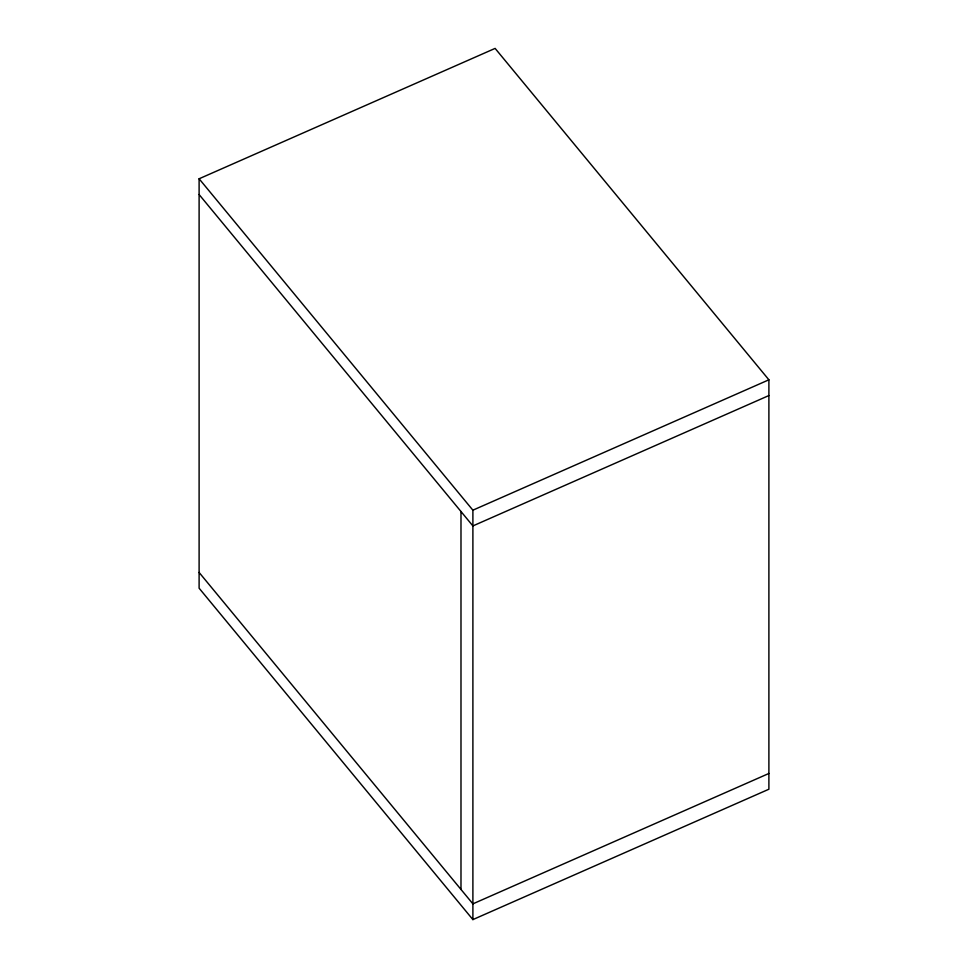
<?xml version="1.0" encoding="UTF-8"?>
<svg xmlns="http://www.w3.org/2000/svg" width="968" height="968" viewBox="0 0 968 968"><rect width="100%" height="100%" fill="white"/><g stroke="black" fill="none" stroke-linecap="round" stroke-linejoin="round"><path stroke-width="1.45" d="M199.106 194.532L199.106 178.778L495.108 48.4L768.894 379.807L768.894 789.222L472.892 919.6L199.106 588.193L199.106 194.532L472.892 525.926L472.892 919.6M199.106 178.778L472.892 510.184L472.892 525.926L768.894 395.549M472.892 510.184L768.894 379.807M768.894 773.468L472.892 903.858L199.106 572.451M460.986 511.515L460.986 889.447"/></g></svg>
